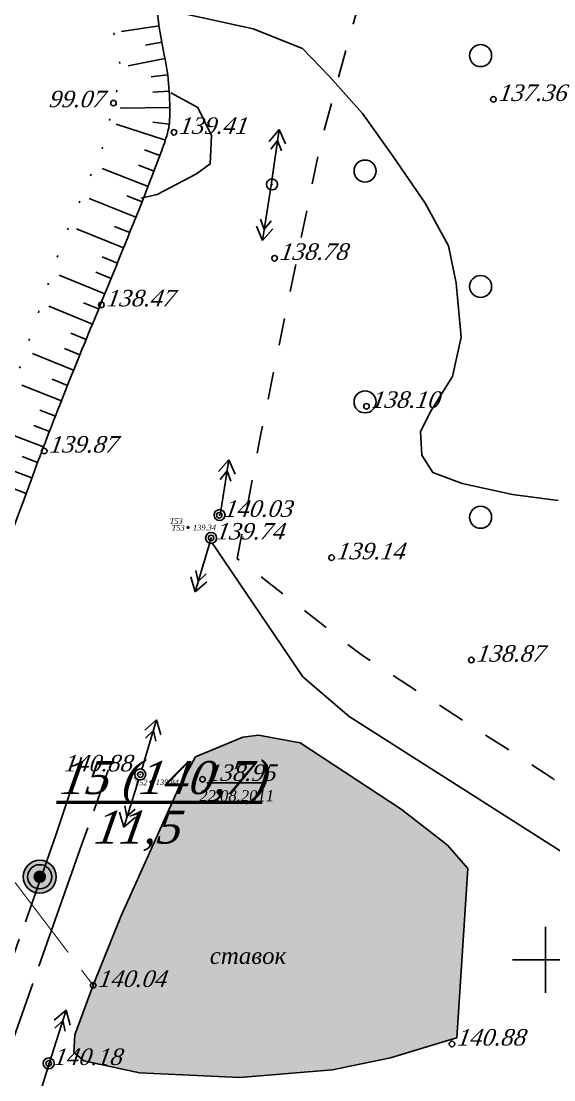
# Model space of a CAD drawing. Header units: millimetres. Extents: x 1400 to 4853, y -623 to 1865.
# Drawn here: x 3051.8 to 3080.8, y 1606.8 to 1664.5 of the extents above; entities that cross this region are included whole.
import ezdxf
from ezdxf.enums import TextEntityAlignment as Align

# ---------------------------------------------------------------- set-up
doc = ezdxf.new("R2010")
doc.units = ezdxf.units.MM
doc.set_wipeout_variables(frame=1)
for name, pattern in [('ADOT1', [1.6, 0.1, -1.5]), ('AHIDDEN2', [3, 1.5, -1.5]), ('AHIDDEN5', [9, 8, -1])]:
    doc.linetypes.add(name, pattern=pattern)
for name, color, linetype in [('01_Завод', 7, 'Continuous'), ('01_Північ', 7, 'Continuous'), ('02_Горизонт_100', 7, 'Continuous'), ('02_Горизонт_112', 7, 'Continuous'), ('CONT-MNR', 7, 'Continuous'), ('NOMERA', 7, 'Continuous'), ('авт_дор', 7, 'Continuous'), ('ВЫСОТЫ', 7, 'Continuous'), ('кресты', 7, 'Continuous'), ('НАДЗЕМКА', 7, 'Continuous'), ('НОМЕРА', 7, 'Continuous'), ('ПИКЕТЫ', 7, 'Continuous'), ('РАСТИТ', 7, 'Continuous'), ('РЕЛЬЕФ', 7, 'Continuous'), ('Скважины', 7, 'Continuous'), ('ТОЧКИ', 7, 'Continuous'), ('ТРУБОПР', 7, 'Continuous')]:
    doc.layers.add(name, color=color, linetype=linetype)
doc.styles.add('grad', font='timesi.ttf')
doc.styles.add('russ', font='timesi.ttf')
doc.styles.add('universw', font='timesi.ttf', dxfattribs={"oblique": 10})

# ---------------------------------------------------------------- blocks, each defined once
blk = doc.blocks.new('A$C29341465')
at = {"color": 0, "linetype": 'ByBlock', "lineweight": -2}
for p, q in [((0.5, 1.25), (0, 1.25)), ((1.24, 2), (1.24, 2.5)), ((1.24, 0.5), (1.24, 0)), ((2, 1.25), (2.5, 1.25))]:
    blk.add_line(p, q, dxfattribs=at)
blk.add_circle((1.24, 1.25), 0.75, dxfattribs=at)
blk = doc.blocks.new('point_s')
at = {"color": 0, "xscale": 0.2, "yscale": 0.2, "zscale": 0.2}
blk.add_blockref('A$C29341465', (-0.25, -0.25), dxfattribs=at)
at = {"layer": 'NOMERA', "color": 1, "style": 'russ'}
blk.add_attdef('NN', text='', height=1, dxfattribs=at).set_placement((-2.16, 0.35), align=Align.BOTTOM_CENTER)
at = {"layer": 'ВЫСОТЫ', "color": 1, "style": 'russ'}
blk.add_attdef('H_VER', (0.88, -0.52), '', height=1, dxfattribs=at)
at = {"layer": 'ВЫСОТЫ', "color": 0, "style": 'russ'}
blk.add_attdef('H_ZEM', (1.19, -1.98), '', height=1, dxfattribs=at)
at = {"layer": 'НОМЕРА', "color": 1, "linetype": 'Continuous', "style": 'russ'}
blk.add_attdef('NAZV', text='', height=1, dxfattribs=at).set_placement((-0.62, -0.07), align=Align.MIDDLE_RIGHT)
at = {"layer": 'ТОЧКИ', "style": 'russ'}
for tag, p in [('T_ST--T_OR', (-0.02, -4.67)), ('H_ST-I-Z', (-0.02, -7.21)), ('S-G_UG-V_UG-V', (0.02, -9.54))]:
    blk.add_attdef(tag, text='', height=1, dxfattribs=at).set_placement(p, align=Align.CENTER)
blk = doc.blocks.new('108')
at = {"color": 0, "linetype": 'Continuous', "lineweight": 0}
blk.add_wipeout([(0.506, -0.115), (0.515, -0.061), (0.519, -0.007), (0.517, 0.047), (0.509, 0.101), (0.496, 0.154), (0.477, 0.205), (0.453, 0.253), (0.424, 0.299), (0.39, 0.342), (0.352, 0.381), (0.31, 0.416), (0.265, 0.446), (0.217, 0.471), (0.166, 0.491), (0.114, 0.506), (0.06, 0.515), (0.006, 0.519), (-0.048, 0.517), (-0.102, 0.509), (-0.155, 0.496), (-0.206, 0.477), (-0.255, 0.453), (-0.301, 0.424), (-0.343, 0.39), (-0.382, 0.352), (-0.417, 0.31), (-0.447, 0.265), (-0.472, 0.217), (-0.493, 0.166), (-0.507, 0.114), (-0.517, 0.06), (-0.52, 0.006), (-0.518, -0.048), (-0.51, -0.102), (-0.497, -0.155), (-0.478, -0.206), (-0.454, -0.255), (-0.425, -0.301), (-0.391, -0.343), (-0.353, -0.382), (-0.311, -0.417), (-0.266, -0.447), (-0.218, -0.472), (-0.167, -0.493), (-0.115, -0.507), (-0.061, -0.517), (-0.007, -0.52), (0.047, -0.518), (0.101, -0.51), (0.154, -0.497), (0.205, -0.478), (0.253, -0.454), (0.299, -0.425), (0.342, -0.391), (0.381, -0.353), (0.416, -0.311), (0.446, -0.266), (0.471, -0.218), (0.492, -0.167)], dxfattribs=at)
at = {"linetype": 'Continuous'}
h = blk.add_hatch(color=0, dxfattribs=at)
edge = h.paths.add_edge_path()
edge.add_arc((0, 0), 0.0196, 0, 360)
at = {"color": 0, "linetype": 'Continuous'}
for radius in [0.5, 0.0196]:
    blk.add_circle((0, 0), radius, dxfattribs=at)
blk = doc.blocks.new('115_3')
at = {"color": 0, "linetype": 'Continuous'}
for p, q in [((0, 0), (5.1, 0)), ((3.223, 0.492), (4.098, 0)), ((3.223, -0.492), (4.098, 0)), ((3.907, 0.759), (5.1, 0)), ((3.907, -0.759), (5.1, 0))]:
    blk.add_line(p, q, dxfattribs=at)
blk = doc.blocks.new('372')
blk.add_circle((0, 0), 1)
blk = doc.blocks.new('368')
at = {"color": 0, "linetype": 'Continuous'}
blk.add_blockref('372', (0, 0), dxfattribs=at)

msp = doc.modelspace()

# ---------------------------------------------------------------- hatches: boundary and pattern name
at = {"layer": 'Скважины', "linetype": 'Continuous', "lineweight": 50}
msp.add_hatch(color=4, dxfattribs=at).paths.add_polyline_path([(3063.8587, 1625.4634), (3061.2786, 1624.3886), (3060.4186, 1622.8303), (3057.1936, 1615.6833), (3055.6878, 1611.9351), (3054.6934, 1609.2214), (3054.6396, 1608.2542), (3055.1772, 1607.7974), (3058.2141, 1607.1525), (3063.6967, 1606.8839), (3068.7493, 1607.3138), (3071.907, 1607.9605), (3074.9171, 1608.874), (3075.5352, 1609.0621), (3076.1265, 1618.3048), (3075.022, 1619.5636), (3072.4853, 1621.5408), (3066.9819, 1625.1515), (3064.7031, 1625.5813)])
at = {"layer": 'Скважины', "linetype": 'Continuous'}
for color, points in [(0, [(3053.6758, 1617.8455, 1), (3051.8758, 1617.8455, 1)]), (7, [(3053.0758, 1617.8455, 1), (3052.4758, 1617.8455, 1)])]:
    msp.add_hatch(color=color, dxfattribs=at).paths.add_polyline_path(points)

# ---------------------------------------------------------------- linework, layer by layer
at = {"layer": '01_Завод', "color": 250, "linetype": 'Continuous', "flags": 128}
msp.add_lwpolyline([(3135.3898, 1573.8332), (3133.9671, 1573.9974), (3134.8128, 1601.7126), (3125.8421, 1605.8964), (3121.9947, 1607.082), (3109.7362, 1609.2158), (3096.8936, 1611.4512), (3084.2163, 1617.3141), (3069.6599, 1626.5967), (3067.1345, 1628.7614), (3062.0933, 1636.1941)], dxfattribs=at)
at = {"layer": '01_Північ', "linetype": 'AHIDDEN2', "flags": 128}
msp.add_lwpolyline([(3128.0151, 1607.5797), (3120.4457, 1609.0592), (3110.5727, 1610.4564), (3100.5351, 1612.4289), (3094.529, 1614.0727), (3089.0522, 1615.4615), (3080.7643, 1623.2149), (3070.3802, 1629.9189), (3064.2068, 1634.7074), (3063.5531, 1635.2153), (3064.8604, 1642.1078), (3068.1133, 1657.9445), (3071.9456, 1671.9814), (3078.3015, 1697.0208), (3084.2395, 1715.409)], dxfattribs=at)
at = {"layer": '02_Горизонт_100', "color": 0, "linetype": 'Continuous'}
for p, q in [((3059.2861, 1664.2841), (3057.2321, 1663.9836)), ((3059.4322, 1663.395), (3058.5468, 1663.2335)), ((3059.6077, 1662.5113), (3057.5949, 1662.1135)), ((3059.7526, 1661.6222), (3058.8599, 1661.5074)), ((3059.8377, 1660.7254), (3058.9396, 1660.6683)), ((3059.8701, 1659.8251), (3057.1625, 1659.8023)), ((3059.6278, 1658.0523), (3056.9535, 1658.9158)), ((3059.8451, 1658.9248), (3058.9509, 1659.0264)), ((3059.3284, 1657.2025), (3058.4855, 1657.518)), ((3058.6858, 1655.519), (3056.1723, 1656.4973)), ((3059.0099, 1656.3597), (3058.169, 1656.6807)), ((3058.022, 1653.8437), (3055.4775, 1654.864)), ((3058.3563, 1654.6804), (3057.5197, 1655.0123)), ((3057.3489, 1652.1721), (3054.7751, 1653.2128)), ((3057.686, 1653.0077), (3056.8512, 1653.3438)), ((3057.0105, 1651.3371), (3056.1766, 1651.6756)), ((3056.671, 1650.5025), (3055.8376, 1650.8422)), ((3056.3302, 1649.6684), (3053.8416, 1650.6871)), ((3055.6451, 1648.0017), (3053.2637, 1648.9844)), ((3055.9883, 1648.8348), (3055.1559, 1649.1769)), ((3055.3026, 1647.1683), (3054.4697, 1647.5092)), ((3054.9625, 1646.3339), (3054.1286, 1646.6725)), ((3054.6248, 1645.4986), (3052.3868, 1646.3996)), ((3054.2895, 1644.6623), (3053.4537, 1644.996)), ((3053.9566, 1643.8251), (3051.8017, 1644.6783)), ((3053.6265, 1642.9867), (3052.7883, 1643.3144)), ((3052.9789, 1641.3051), (3050.8617, 1642.1082)), ((3053.3006, 1642.1467), (3052.4607, 1642.4701)), ((3052.3483, 1639.617), (3050.2349, 1640.3943)), ((3052.6615, 1640.4618), (3051.8184, 1640.7768)), ((3052.037, 1638.7714), (3051.1929, 1639.0835))]:
    msp.add_line(p, q, dxfattribs=at)
at = {"layer": '02_Горизонт_100', "color": 30, "linetype": 'Continuous', "flags": 128}
msp.add_lwpolyline([(3059.9258, 1660.6396), (3061.4008, 1659.8357), (3062.1384, 1658.2949), (3062.0713, 1656.754), (3061.3338, 1656.2181), (3059.1883, 1655.0792), (3058.3167, 1654.8782)], dxfattribs=at)
at = {"layer": '02_Горизонт_100', "color": 7, "linetype": 'Continuous'}
for centre in [(3056.7994, 1660.0715), (3060.099, 1658.4795), (3056.1397, 1649.0626), (3053.0213, 1641.0844)]:
    msp.add_circle(centre, 0.15, dxfattribs=at)
at = {"layer": '02_Горизонт_112', "color": 0, "linetype": 'Continuous'}
for p, q in [((3059.2861, 1664.2841), (3057.2321, 1663.9836)), ((3059.4322, 1663.395), (3058.5468, 1663.2335)), ((3059.6077, 1662.5113), (3057.5949, 1662.1135)), ((3059.7526, 1661.6222), (3058.8599, 1661.5074)), ((3059.8377, 1660.7254), (3058.9396, 1660.6683)), ((3059.8701, 1659.8251), (3057.1625, 1659.8023)), ((3059.6278, 1658.0523), (3056.9535, 1658.9158)), ((3059.8451, 1658.9248), (3058.9509, 1659.0264)), ((3059.3284, 1657.2025), (3058.4855, 1657.518)), ((3058.6858, 1655.519), (3056.1723, 1656.4973)), ((3059.0099, 1656.3597), (3058.169, 1656.6807)), ((3058.022, 1653.8437), (3055.4775, 1654.864)), ((3058.3563, 1654.6804), (3057.5197, 1655.0123)), ((3057.3489, 1652.1721), (3054.7751, 1653.2128)), ((3057.686, 1653.0077), (3056.8512, 1653.3438)), ((3057.0105, 1651.3371), (3056.1766, 1651.6756)), ((3056.671, 1650.5025), (3055.8376, 1650.8422)), ((3056.3302, 1649.6684), (3053.8416, 1650.6871)), ((3055.6451, 1648.0017), (3053.2637, 1648.9844)), ((3055.9883, 1648.8348), (3055.1559, 1649.1769)), ((3055.3026, 1647.1683), (3054.4697, 1647.5092)), ((3054.9625, 1646.3339), (3054.1286, 1646.6725)), ((3054.6248, 1645.4986), (3052.3868, 1646.3996)), ((3054.2895, 1644.6623), (3053.4537, 1644.996)), ((3053.9566, 1643.8251), (3051.8017, 1644.6783)), ((3053.6265, 1642.9867), (3052.7883, 1643.3144)), ((3052.9789, 1641.3051), (3050.8617, 1642.1082)), ((3053.3006, 1642.1467), (3052.4607, 1642.4701)), ((3052.3483, 1639.617), (3050.2349, 1640.3943)), ((3052.6615, 1640.4618), (3051.8184, 1640.7768)), ((3052.037, 1638.7714), (3051.1929, 1639.0835))]:
    msp.add_line(p, q, dxfattribs=at)
at = {"layer": '02_Горизонт_112', "color": 30, "linetype": 'Continuous', "flags": 128}
msp.add_lwpolyline([(3059.9258, 1660.6396), (3061.4008, 1659.8357), (3062.1384, 1658.2949), (3062.0713, 1656.754), (3061.3338, 1656.2181), (3059.1883, 1655.0792), (3058.3167, 1654.8782)], dxfattribs=at)
at = {"layer": '02_Горизонт_112', "color": 7, "linetype": 'Continuous'}
for centre in [(3056.7994, 1660.0715), (3060.099, 1658.4795), (3056.1397, 1649.0626), (3053.0213, 1641.0844)]:
    msp.add_circle(centre, 0.15, dxfattribs=at)
at = {"layer": 'кресты', "color": 3, "linetype": 'Continuous'}
for p, q in [((3080.3623, 1611.5067), (3080.3623, 1615.1067)), ((3078.5623, 1613.3067), (3082.1623, 1613.3067))]:
    msp.add_line(p, q, dxfattribs=at)
at = {"layer": 'НАДЗЕМКА', "color": 0, "linetype": 'Continuous'}
msp.add_lwpolyline([(3063.8587, 1625.4634), (3061.2786, 1624.3886), (3060.4186, 1622.8303), (3057.1936, 1615.6833), (3055.6878, 1611.9351), (3054.6934, 1609.2214), (3054.6396, 1608.2542), (3055.1772, 1607.7974), (3058.2141, 1607.1525), (3063.6967, 1606.8839), (3068.7493, 1607.3138), (3071.907, 1607.9605), (3074.9171, 1608.874), (3075.5352, 1609.0621), (3076.1265, 1618.3048), (3075.022, 1619.5636), (3072.4853, 1621.5408), (3066.9819, 1625.1515), (3064.7031, 1625.5813)], close=True, dxfattribs=at)
at = {"layer": 'ПИКЕТЫ', "color": 7, "linetype": 'Continuous'}
for centre in [(3077.5266, 1660.2736), (3065.5856, 1651.6025), (3070.6032, 1643.5259), (3068.6987, 1635.2598), (3076.3241, 1629.6733), (3061.6543, 1623.1647), (3055.6903, 1611.9207), (3075.267, 1608.7206)]:
    msp.add_circle(centre, 0.15, dxfattribs=at)
at = {"layer": 'РЕЛЬЕФ', "color": 0, "linetype": 'Continuous'}
msp.add_lwpolyline([(3061.8976, 1622.9726), (3065.1339, 1622.9726)], dxfattribs=at)
at = {"layer": 'Скважины', "color": 0, "linetype": 'Continuous', "lineweight": 50}
msp.add_line((3053.6884, 1621.9178), (3064.9076, 1621.9159), dxfattribs=at)
at = {"layer": 'Скважины', "color": 0, "linetype": 'Continuous'}
for radius in [0.9, 0.66, 0.3]:
    msp.add_circle((3052.7758, 1617.8455), radius, dxfattribs=at)
at = {"layer": 'Скважины', "color": 7, "linetype": 'Continuous'}
for centre in [(3052.7807, 1617.8052), (3052.9058, 1617.8203)]:
    msp.add_circle(centre, 0.15, dxfattribs=at)
at = {"layer": 'Скважины', "color": 7}
msp.add_circle((3052.7807, 1617.8052), 0.15, dxfattribs=at)
at = {"layer": 'ТРУБОПР', "color": 5, "linetype": 'Continuous', "const_width": 0.06, "flags": 128}
for points in [[(3051.4273, 1617.5362), (3054.3296, 1613.7131)], [(3055.0552, 1612.7573), (3055.6903, 1611.9207)]]:
    msp.add_lwpolyline(points, dxfattribs=at)

# ---------------------------------------------------------------- block references
at = {"color": 7, "linetype": 'Continuous', "xscale": 0.3, "yscale": 0.3, "zscale": 0.3}
for p, values in [((3060.8713, 1636.9107), {'NN': 'T53', 'H_VER': '139.34', 'NAZV': 'T53'}), ((3058.8403, 1623.0117), {'NN': 'T52', 'H_VER': '139.84', 'NAZV': 'T52'})]:
    msp.add_blockref('point_s', p, dxfattribs=at).add_auto_attribs(values)
at = {"layer": 'НАДЗЕМКА', "color": 7, "xscale": 0.6000000000000001, "yscale": 0.6000000000000001, "zscale": 0.6000000000000001}
for rotation in [73.28800000000001, 252.5263]:
    msp.add_blockref('115_3', (3058.2738, 1623.4726), dxfattribs=dict(at, rotation=rotation))
at = {"layer": 'НАДЗЕМКА', "color": 7, "linetype": 'Continuous', "xscale": 0.6, "yscale": 0.6, "zscale": 0.6}
msp.add_blockref('108', (3053.2633, 1607.6607), dxfattribs=at)
at = {"layer": 'РАСТИТ', "color": 7, "linetype": 'AHIDDEN2', "xscale": 0.6, "yscale": 0.6, "zscale": 0.6}
for p in [(3076.8253, 1662.6639), (3070.5253, 1656.3639), (3076.8253, 1650.0639), (3070.5253, 1643.7639), (3076.8253, 1637.4639)]:
    msp.add_blockref('368', p, dxfattribs=at)

# ---------------------------------------------------------------- texts
at = {"layer": '02_Горизонт_100', "color": 7, "linetype": 'Continuous', "style": 'universw', "oblique": 10}
for s, p in [('99.07', (3053.2629, 1659.8452)), ('139.41', (3060.3676, 1658.3928)), ('138.47', (3056.4082, 1648.9759)), ('139.87', (3053.2898, 1640.9978))]:
    msp.add_text(s, height=0.9, dxfattribs=at).set_placement(p)
at = {"layer": '02_Горизонт_112', "color": 7, "linetype": 'Continuous', "style": 'universw', "oblique": 10}
for s, p in [('99.07', (3053.2629, 1659.8452)), ('139.41', (3060.3676, 1658.3928)), ('138.47', (3056.4082, 1648.9759)), ('139.87', (3053.2898, 1640.9978))]:
    msp.add_text(s, height=0.9, dxfattribs=at).set_placement(p)
at = {"layer": 'ПИКЕТЫ', "color": 7, "linetype": 'Continuous', "style": 'universw', "oblique": 10}
for s, p in [('137.36', (3077.7951, 1660.187)), ('138.78', (3065.8541, 1651.5158)), ('138.10', (3070.8717, 1643.4392)), ('139.14', (3068.9672, 1635.1732)), ('138.87', (3076.5927, 1629.5866)), ('138.95', (3061.9228, 1623.078)), ('140.04', (3055.9588, 1611.834)), ('140.88', (3075.5355, 1608.634))]:
    msp.add_text(s, height=0.9, dxfattribs=at).set_placement(p)
at = {"layer": 'РАСТИТ', "linetype": 'AHIDDEN2', "style": 'russ'}
msp.add_text('ставок', height=0.9, dxfattribs=at).set_placement((3062.0518, 1613.089))
at = {"layer": 'РЕЛЬЕФ', "color": 0, "linetype": 'Continuous', "style": 'grad'}
msp.add_text('22.08.2011', height=0.6, dxfattribs=at).set_placement((3061.4825, 1621.971))
at = {"layer": 'Скважины', "color": 7, "style": 'universw', "oblique": 10}
msp.add_text('11,5', height=1.8, dxfattribs=at).set_placement((3055.6995, 1619.6608))

# ---------------------------------------------------------------- next in the draw order: linework, layer by layer
at = {"layer": 'авт_дор', "color": 7, "linetype": 'AHIDDEN5', "flags": 128}
for points in [[(2892.2517, 1457.9665), (2895.6968, 1457.4939), (2898.5727, 1457.4152), (2900.7121, 1457.8942), (2914.0019, 1464.489), (2923.4509, 1469.2085), (2931.9573, 1471.3369), (2939.83, 1474.6169), (2956.392, 1482.2753), (2974.8211, 1489.321), (2983.532, 1493.0127), (2984.3694, 1494.0693), (2984.5048, 1494.8135), (2981.7604, 1502.3526), (2982.0293, 1504.192), (2983.1432, 1506.7562), (2986.1388, 1507.8676), (3002.4642, 1513.3136), (3012.1068, 1518.5218), (3019.9342, 1523.4513), (3022.2031, 1525.4254), (3022.9708, 1528.0028), (3027.1853, 1537.0682), (3030.4656, 1551.0156), (3037.5315, 1573.0076), (3039.3433, 1579.768), (3045.1006, 1595.8472), (3053.6617, 1620.1195), (3055.0614, 1624.3746)], [(2892.0478, 1456.4805), (2895.5739, 1455.9967), (2898.7183, 1455.9107), (2901.2166, 1456.47), (2914.6704, 1463.1462), (2923.9742, 1467.7932), (2932.4304, 1469.909), (2940.4334, 1473.2433), (2956.9753, 1480.8924), (2975.3818, 1487.9295), (2984.4698, 1491.781), (2985.778, 1493.4316), (2986.0533, 1494.9447), (2983.2994, 1502.5101), (2983.4846, 1503.7775), (2984.2643, 1505.5722), (2986.6371, 1506.4526), (3003.0624, 1511.9319), (3012.8637, 1517.2259), (3020.8315, 1522.2437), (3023.5163, 1524.5797), (3024.3772, 1527.4697), (3028.6102, 1536.5752), (3031.912, 1550.6139), (3038.9709, 1572.5838), (3040.7763, 1579.3203), (3046.514, 1595.3449), (3055.079, 1619.628), (3056.5068, 1623.6618)]]:
    msp.add_lwpolyline(points, dxfattribs=at)
at = {"layer": 'ПИКЕТЫ', "color": 7, "linetype": 'Continuous'}
msp.add_circle((3053.2633, 1607.6607), 0.15, dxfattribs=at)

# ---------------------------------------------------------------- next in the draw order: block references
at = {"layer": 'НАДЗЕМКА', "color": 7, "linetype": 'Continuous', "xscale": 0.6, "yscale": 0.6, "zscale": 0.6}
for p in [(3065.4433, 1655.6307), (3062.1253, 1636.3407), (3058.2564, 1623.4286)]:
    msp.add_blockref('108', p, dxfattribs=at)
at = {"layer": 'НАДЗЕМКА', "color": 7, "xscale": 0.6, "yscale": 0.6, "zscale": 0.6}
msp.add_blockref('108', (3062.5836, 1637.5847), dxfattribs=at)
for rotation in [72.5263, 252.5657]:
    msp.add_blockref('115_3', (3053.2949, 1607.6564), dxfattribs=dict(at, rotation=rotation))

# ---------------------------------------------------------------- next in the draw order: texts
at = {"layer": 'ПИКЕТЫ', "color": 7, "linetype": 'Continuous', "style": 'universw', "oblique": 10}
msp.add_text('140.18', height=0.9, dxfattribs=at).set_placement((3053.5318, 1607.574))

# ---------------------------------------------------------------- next in the draw order: linework, layer by layer
at = {"layer": '02_Горизонт_100', "color": 0, "linetype": 'ADOT1', "flags": 128}
msp.add_lwpolyline([(2983.0989, 1520.222), (2992.3901, 1524.2182), (3000.5198, 1528.0855), (3008.1334, 1531.4372), (3012.5209, 1533.8864), (3016.3922, 1536.8514), (3018.8441, 1540.4609), (3022.9735, 1554.8988), (3025.2962, 1563.0201), (3026.7157, 1569.5945), (3032.2001, 1586.2239), (3034.781, 1593.7007), (3037.749, 1602.4666), (3039.7492, 1611.7481), (3041.5558, 1618.8381), (3044.0076, 1624.3812), (3045.8142, 1629.4087), (3047.7499, 1634.823), (3051.4276, 1644.8779), (3054.0085, 1652.4836), (3056.2022, 1657.64), (3057.2346, 1661.7651), (3056.4603, 1665.7614), (3056.2022, 1667.695), (3055.8796, 1671.1756), (3057.8153, 1675.6874), (3058.2024, 1682.3907), (3056.912, 1689.9964), (3056.3091, 1696.611)], dxfattribs=at)
at = {"layer": '02_Горизонт_112', "color": 0, "linetype": 'ADOT1', "flags": 128}
msp.add_lwpolyline([(2983.0989, 1520.222), (2992.3901, 1524.2182), (3000.5198, 1528.0855), (3008.1334, 1531.4372), (3012.5209, 1533.8864), (3016.3922, 1536.8514), (3018.8441, 1540.4609), (3022.9735, 1554.8988), (3025.2962, 1563.0201), (3026.7157, 1569.5945), (3032.2001, 1586.2239), (3034.781, 1593.7007), (3037.749, 1602.4666), (3039.7492, 1611.7481), (3041.5558, 1618.8381), (3044.0076, 1624.3812), (3045.8142, 1629.4087), (3047.7499, 1634.823), (3051.4276, 1644.8779), (3054.0085, 1652.4836), (3056.2022, 1657.64), (3057.2346, 1661.7651), (3056.4603, 1665.7614), (3056.2022, 1667.695), (3055.8796, 1671.1756), (3057.8153, 1675.6874), (3058.2024, 1682.3907), (3056.912, 1689.9964), (3056.3091, 1696.611)], dxfattribs=at)
at = {"layer": '02_Горизонт_112', "color": 0, "linetype": 'Continuous', "flags": 128}
msp.add_lwpolyline([(3059.178, 1665.1183, 0.0240771), (3059.5713, 1662.689, -0.0332607), (3059.8239, 1660.9245, -0.0269924), (3059.8622, 1659.1591, -0.064247), (3059.7431, 1658.4243, -0.0170131), (3059.3843, 1657.352, -0.0058996), (3058.2092, 1654.3112, -0.0027137), (3055.6484, 1648.0096, 0.0038387), (3053.8481, 1643.5506, 0.0060918), (3052.3014, 1639.4893, -0.0045215), (3050.2349, 1634.0113, -0.0249965), (3048.3283, 1629.7391, 0.0344665), (3047.0037, 1626.6134, 0.0197839), (3046.4318, 1624.7136, 0.0062553), (3044.939, 1618.621, 0.0153581), (3043.6222, 1612.0258, -0.0253821), (3042.7452, 1608.0504, -0.0198857), (3040.7703, 1601.8343, 0.0123593)], format="xyb", dxfattribs=at)
at = {"layer": 'CONT-MNR', "color": 30, "linetype": 'Continuous', "flags": 128}
msp.add_lwpolyline([(3059.1932, 1665.1366), (3060.6682, 1664.9356), (3064.4228, 1664.1317), (3067.1047, 1663.0598), (3068.5797, 1661.519), (3070.39, 1659.5092), (3072.0662, 1657.1644), (3073.8094, 1654.6187), (3075.0833, 1652.2739), (3075.4901, 1650.2354), (3075.7583, 1647.2877), (3075.289, 1645.1439), (3074.0821, 1643.2011), (3073.5458, 1642.1292), (3073.6128, 1640.8564), (3074.2162, 1639.9185), (3075.8254, 1639.3155), (3078.5743, 1638.7126), (3081.055, 1638.3776)], dxfattribs=at)
at = {"layer": 'ПИКЕТЫ', "color": 7, "linetype": 'Continuous'}
for centre in [(3062.5663, 1637.5767), (3062.1253, 1636.3407), (3058.2673, 1623.4227)]:
    msp.add_circle(centre, 0.15, dxfattribs=at)
at = {"layer": 'РАСТИТ', "linetype": 'AHIDDEN2', "flags": 128}
msp.add_lwpolyline([(3128.0151, 1607.5797), (3120.4457, 1609.0592), (3110.5727, 1610.4564), (3100.5351, 1612.4289), (3094.529, 1614.0727), (3089.0522, 1615.4615), (3080.7643, 1623.2149), (3070.3802, 1629.9189), (3064.2068, 1634.7074), (3063.5531, 1635.2153), (3064.8604, 1642.1078), (3068.1133, 1657.9445), (3071.9456, 1671.9814), (3078.3015, 1697.0208), (3084.2395, 1715.409)], dxfattribs=at)

# ---------------------------------------------------------------- next in the draw order: block references
at = {"layer": 'НАДЗЕМКА', "color": 7}
for p, xscale, yscale, zscale, rotation in [((3065.4004, 1655.5974), 0.6, 0.6, 0.6, 81.8221), ((3065.4004, 1655.5974), 0.6000000000000001, 0.6000000000000001, 0.6000000000000001, 261.234), ((3062.6216, 1637.5768), 0.5999999999999999, 0.5999999999999999, 0.5999999999999999, 81.234), ((3062.1325, 1636.3247), 0.6000000000000001, 0.6000000000000001, 0.6000000000000001, 253.288)]:
    msp.add_blockref('115_3', p, dxfattribs=dict(at, xscale=xscale, yscale=yscale, zscale=zscale, rotation=rotation))

# ---------------------------------------------------------------- next in the draw order: texts
at = {"layer": 'ПИКЕТЫ', "color": 7, "linetype": 'Continuous', "style": 'universw', "oblique": 10}
for s, p in [('140.03', (3062.8348, 1637.49)), ('139.74', (3062.3938, 1636.254)), ('140.88', (3054.0919, 1623.5966))]:
    msp.add_text(s, height=0.9, dxfattribs=at).set_placement(p)
at = {"layer": 'Скважины', "color": 7, "style": 'universw', "oblique": 10}
msp.add_text('15 (140,7)', height=1.8, dxfattribs=at).set_placement((3053.8378, 1622.3615))

doc.saveas('drawing.dxf')
